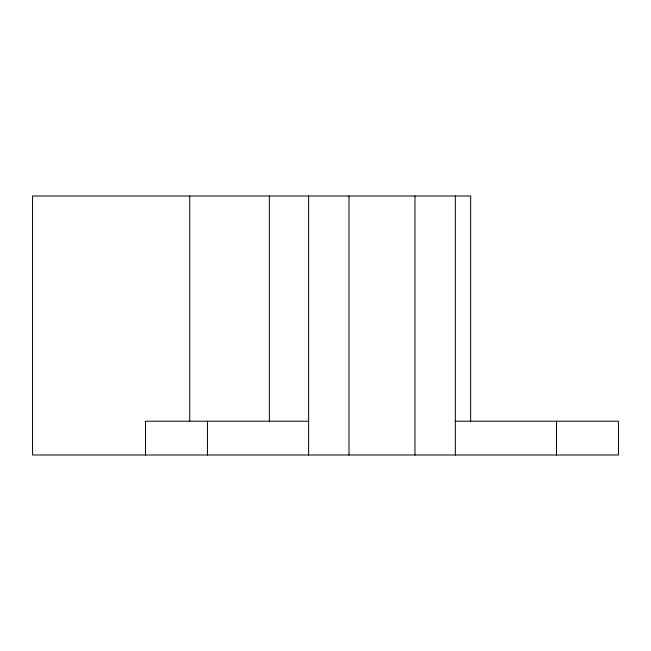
<?xml version="1.0" encoding="UTF-8"?>
<svg xmlns="http://www.w3.org/2000/svg" width="651" height="651" viewBox="0 0 651 651"><rect width="100%" height="100%" fill="white"/><g stroke="black" fill="none" stroke-linecap="round" stroke-linejoin="round"><path stroke-width="0.98" d="M308.623 421.213L145.515 421.213L145.515 454.992M455.342 421.213L618.45 421.213L618.45 454.992L32.55 454.992L32.55 196.008L470.657 196.008L470.657 421.213M556.515 421.213L556.515 454.992M455.342 196.008L455.342 454.992M414.964 196.008L414.964 454.992M349.001 196.008L349.001 454.992M308.623 196.008L308.623 454.992M269.376 196.008L269.376 421.213M207.441 421.213L207.441 454.992M189.75 196.008L189.75 421.213"/></g></svg>
